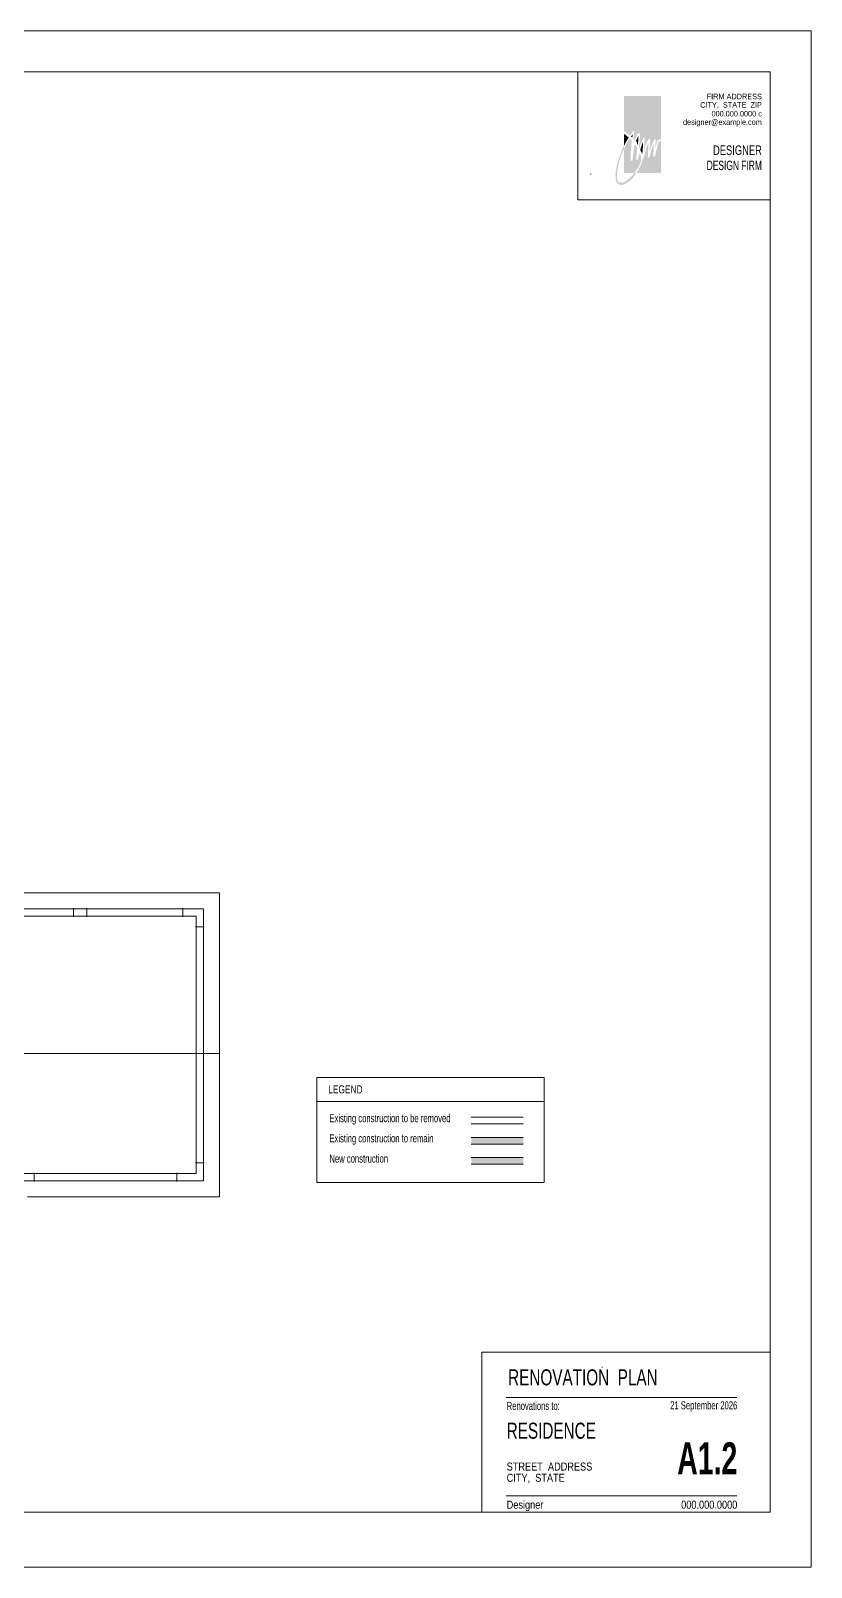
# Model space of a CAD drawing. Extents: x -864 to 864, y -576 to 576.
# Drawn here: x 279 to 864, y -576 to 576 of the extents above; entities that cross this region are included whole.
import ezdxf
from ezdxf.enums import TextEntityAlignment as Align

# ---------------------------------------------------------------- set-up
doc = ezdxf.new("R2010")
doc.units = 0
doc.header["$MEASUREMENT"] = 0
for name, color, linetype in [('1.2BELOW', 9, 'Continuous'), ('1.2FILL', 7, 'Continuous'), ('1.2ROOF', 8, 'Continuous'), ('BORDER', 3, 'Continuous'), ('D+P LOGO', 7, 'Continuous')]:
    doc.layers.add(name, color=color, linetype=linetype)
doc.styles.add('DCADTXTSTYLE1', font='ARIAL NARROW')
doc.styles.add('DCADTXTSTYLE10', font='BLAKELY')
doc.styles.add('DCADTXTSTYLE11', font='BLAKELY')
doc.styles.add('DCADTXTSTYLE12', font='CENTURY GOTHIC')
doc.styles.add('DCADTXTSTYLE13', font='CENTURY GOTHIC')
doc.styles.add('DCADTXTSTYLE14', font='CENTURY GOTHIC')
doc.styles.add('DCADTXTSTYLE15', font='CENTURY GOTHIC')
doc.styles.add('DCADTXTSTYLE16', font='ARIAL NARROW')
doc.styles.add('DCADTXTSTYLE17', font='ARIAL NARROW')
doc.styles.add('DCADTXTSTYLE18', font='ARIAL NARROW')
doc.styles.add('DCADTXTSTYLE19', font='ARIAL NARROW')
doc.styles.add('DCADTXTSTYLE2', font='ARIAL NARROW')
doc.styles.add('DCADTXTSTYLE3', font='ARIAL NARROW')
doc.styles.add('DCADTXTSTYLE4', font='ARIAL NARROW')
doc.styles.add('DCADTXTSTYLE5', font='ARIAL NARROW')
doc.styles.add('DCADTXTSTYLE6', font='ARIAL NARROW')
doc.styles.add('DCADTXTSTYLE7', font='ARIAL NARROW')
doc.styles.add('DCADTXTSTYLE8', font='ARIAL NARROW')
doc.styles.add('DCADTXTSTYLE9', font='ARIAL BLACK')

msp = doc.modelspace()

# ---------------------------------------------------------------- hatches: boundary and pattern name
at = {"layer": '1.2FILL', "linetype": 'Continuous', "lineweight": 0, "ltscale": 8}
for points in [[(609.3, -258.7), (648.2, -258.7), (648.2, -253.7), (609.3, -253.7)], [(609.3, -273.9), (648.2, -273.9), (648.2, -268.9), (609.3, -268.9)]]:
    msp.add_hatch(color=7, dxfattribs=at).paths.add_polyline_path(points, flags=0)
at = {"layer": 'D+P LOGO', "linetype": 'Continuous', "lineweight": 0, "ltscale": 328.523827}
for points in [[(723.7, 500.7), (726.1, 498.9), (728.2, 497.3), (729.6, 499.4), (730.6, 500.7), (731.1, 500.7), (731.4, 500.1), (731.2, 497.4), (730.9, 494.6), (731.8, 494), (732.8, 496.5), (733.7, 498.4), (734.7, 499.4), (735.2, 499.3), (735.5, 498.7), (735.6, 497), (735.4, 494.5), (735.3, 492.9), (735, 490.1), (734.9, 488.9), (735.2, 488), (735.9, 490.5), (736.6, 492), (737.2, 493.5), (738.4, 495.8), (739.2, 495.8), (739.3, 493), (738.5, 483.8), (739.3, 487.9), (740.4, 491.4), (741.6, 493.9), (742.5, 495), (743.2, 494.8), (743.2, 491.5), (743, 487.6), (742.8, 484.5), (743.6, 487.9), (744.7, 490.9), (745.8, 493.3), (746.6, 494.6), (747.4, 494.6), (747.4, 493.3), (747.4, 492.1), (747, 487.2), (747.9, 490.8), (748.4, 492.3), (748.8, 493.8), (751.3, 494.9), (751.3, 527.1), (723.6, 527.1)], [(723.7, 498.6), (725, 497.9), (727.2, 495.9), (725.9, 493.8), (724.6, 491.4), (723.7, 489.7)], [(729, 496.7), (730, 495.5), (730.2, 498.3)], [(732.6, 493.2), (733.4, 495.1), (734.3, 496.9), (734.5, 495.4), (734.3, 493), (734, 490.2), (733.3, 491.4), (733.6, 492.1)], [(732.8, 469.4), (731.4, 469.4), (730.8, 468.6), (730.2, 467.8), (729.5, 467.1), (728.8, 466.3), (728, 465.5), (727.1, 464.7), (726, 463.9), (724.8, 463.1), (723.7, 462.4), (722.9, 462.1), (722.2, 462), (721.4, 462), (720.6, 462.2), (719.9, 462.6), (719.3, 463.2), (718.8, 463.8), (718.5, 464.7), (718.3, 465.7), (718.4, 466.6), (718.4, 467.7), (718.5, 468.8), (718.6, 469.9), (718.8, 471.1), (718.9, 472.1), (719.1, 473.2), (719.3, 474.5), (719.5, 475.6), (719.8, 476.8), (720.2, 478.1), (720.4, 479.1), (720.8, 480.4), (721.2, 481.6), (721.7, 482.7), (722.1, 483.9), (722.6, 485.1), (723, 486), (723.4, 486.8), (723.7, 487.4), (723.7, 489.7), (723.2, 488.8), (722.7, 487.7), (722.3, 486.7), (721.8, 485.6), (721.3, 484.4), (721, 483.5), (720.6, 482.4), (720.1, 481.2), (719.8, 480.1), (719.5, 479.2), (719.2, 478.2), (718.9, 477), (718.6, 475.8), (718.3, 474.8), (718.1, 473.8), (717.9, 472.7), (717.7, 471.4), (717.5, 470.1), (717.4, 469), (717.4, 467.8), (717.4, 466.8), (717.4, 465.8), (717.5, 464.9), (717.6, 463.9), (717.8, 463.1), (718.2, 462.4), (718.8, 461.7), (719.3, 461.3), (719.9, 460.9), (720.5, 460.6), (721.3, 460.4), (722, 460.4), (722.7, 460.4), (723.4, 460.6), (724, 460.8), (724.9, 461.3), (725.8, 461.9), (726.7, 462.5), (727.6, 463.2), (728.5, 463.9), (729.5, 464.8), (730.4, 465.8), (731.2, 466.9), (731.9, 467.8), (732.4, 468.6)], [(731.4, 469.4), (723.6, 469.4), (723.7, 487.5), (723.6, 487.3), (722.5, 484.7), (721.5, 482.6), (722.5, 484.7), (723.6, 487.3), (724.5, 488.9), (725.5, 491.1), (726.8, 493.1), (728.1, 495), (729.5, 493.6), (729.3, 491.2), (728.9, 486.2), (728.7, 483.8), (728.8, 478.4), (730.1, 478.7), (730.4, 482.1), (730.8, 485.8), (731.3, 488.2), (731.8, 490.7), (733.7, 488.1), (733.4, 485.7), (733.1, 483.1), (732.9, 479.2), (734.2, 479.4), (734.8, 482.1), (735.6, 484.4), (736.3, 482.4), (736.5, 479.7), (736.1, 476.9), (735, 474.6), (733.3, 471.8)], [(751.3, 493.7), (749.7, 492.8), (748.6, 488.7), (748.1, 486.8), (747.7, 485), (746.9, 481.8), (745.7, 481.6), (745.8, 484.9), (745.9, 488), (746, 491.5), (744.9, 488.9), (744, 486), (743.6, 484.5), (742.9, 481.4), (742.8, 481), (741.5, 480.8), (741.6, 482.8), (741.9, 487.4), (742, 490.8), (742, 492.4), (740.8, 489.4), (740.3, 487.6), (739.8, 485.9), (739.3, 484), (738.9, 482.2), (738.3, 480.2), (737.5, 480), (737.1, 477.3), (736.6, 476.1), (736.1, 474.9), (735.3, 473.5), (734.6, 472), (733.7, 470.7), (732.8, 469.4), (751.3, 469.4)], [(735.9, 486.3), (737.4, 483.3), (737.8, 488), (737.9, 490.4), (738, 492.8), (737, 490.4), (736.2, 487.9)]]:
    msp.add_hatch(color=98, dxfattribs=at).paths.add_polyline_path(points, flags=0)

# ---------------------------------------------------------------- linework, layer by layer
at = {"layer": '1.2BELOW', "color": 7, "linetype": 'Continuous', "lineweight": 0, "ltscale": 4}
for p, q in [((264.7, -82.3), (408.7, -82.3)), ((264.7, -87.8), (403.2, -87.8)), ((311.2, -81.8), (311.2, -88.3)), ((321.2, -81.8), (321.2, -88.3)), ((393.2, -81.8), (393.2, -88.3)), ((403.2, -87.8), (403.2, -280.8)), ((408.7, -82.3), (408.7, -286.3)), ((409.2, -95.8), (402.7, -95.8)), ((409.2, -272.8), (402.7, -272.8)), ((403.2, -280.8), (264.7, -280.8)), ((408.7, -286.3), (265.2, -286.3)), ((281.7, -286.8), (281.7, -280.3)), ((388.7, -286.8), (388.7, -280.3))]:
    msp.add_line(p, q, dxfattribs=at)
at = {"layer": '1.2FILL', "color": 5, "linetype": 'Continuous', "lineweight": 0, "ltscale": 8}
for p, q in [((493.6, -208.7), (493.6, -226.9)), ((493.6, -226.9), (663.8, -226.9))]:
    msp.add_line(p, q, dxfattribs=at)
at = {"layer": '1.2FILL', "color": 11, "linetype": 'Continuous', "lineweight": 0, "ltscale": 2}
for p, q in [((609.3, -238.5), (648.2, -238.5)), ((609.3, -243.5), (648.2, -243.5))]:
    msp.add_line(p, q, dxfattribs=at)
at = {"layer": '1.2FILL', "color": 5, "linetype": 'Continuous', "lineweight": 0, "ltscale": 2}
for p, q in [((609.3, -253.7), (648.2, -253.7)), ((609.3, -258.7), (648.2, -258.7)), ((609.3, -268.9), (648.2, -268.9)), ((609.3, -273.9), (648.2, -273.9))]:
    msp.add_line(p, q, dxfattribs=at)
at = {"layer": '1.2FILL', "color": 5, "linetype": 'Continuous', "lineweight": 0, "ltscale": 8, "elevation": 50624}
msp.add_lwpolyline([(493.6, -287.6), (663.8, -287.6), (663.8, -208.7), (493.6, -208.7)], close=True, dxfattribs=at)
at = {"layer": '1.2ROOF', "color": 3, "linetype": 'Continuous', "lineweight": 0, "ltscale": 12}
for p, q in [((264.7, -70.3), (420.7, -70.3)), ((420.7, -70.3), (420.7, -298.3)), ((276.7, -298.3), (420.7, -298.3))]:
    msp.add_line(p, q, dxfattribs=at)
at = {"layer": '1.2ROOF', "color": 1, "linetype": 'Continuous', "lineweight": 0, "ltscale": 12}
msp.add_line((420.7, -190.9), (264.7, -190.9), dxfattribs=at)
at = {"layer": 'BORDER', "color": 51, "linetype": 'Continuous', "lineweight": 0, "ltscale": 115.199997}
for p, q in [((864, 576), (-864, 576)), ((864, -576), (864, 576)), ((689.2, 449.2), (689.2, 545.2)), ((833.2, 449.2), (689.2, 449.2)), ((617.2, -414.8), (617.2, -534.8)), ((617.2, -414.8), (833.2, -414.8)), ((-864, -576), (864, -576))]:
    msp.add_line(p, q, dxfattribs=at)
at = {"layer": 'BORDER', "color": 51, "linetype": 'Continuous', "lineweight": 0}
for p, q in [((-798.8, 545.2), (833.2, 545.2)), ((833.2, -534.8), (833.2, 545.2)), ((-798.8, -534.8), (833.2, -534.8))]:
    msp.add_line(p, q, dxfattribs=at)
at = {"layer": 'BORDER', "color": 3, "linetype": 'Continuous', "lineweight": 0, "ltscale": 12}
msp.add_line((707.2, -425.9), (707.7, -425.9), dxfattribs=at)
at = {"layer": 'BORDER', "color": 3, "linetype": 'Continuous', "lineweight": 0, "ltscale": 263.199951}
for p, q in [((635.3, -448.6), (808.3, -448.6)), ((635.3, -522.4), (808.3, -522.4))]:
    msp.add_line(p, q, dxfattribs=at)
at = {"layer": 'D+P LOGO', "color": 3, "linetype": 'Continuous', "lineweight": 0, "ltscale": 12}
msp.add_line((698.7, 468.4), (699.2, 468.4), dxfattribs=at)

# ---------------------------------------------------------------- texts
at = {"layer": '1.2FILL', "color": 5, "linetype": 'Continuous', "lineweight": 0, "ltscale": 1.375, "style": 'DCADTXTSTYLE19', "width": 0.909091}
msp.add_text('LEGEND', height=6, dxfattribs=at).set_placement((502.1, -222.5), align=Align.BOTTOM_LEFT)
at = {"layer": '1.2FILL', "color": 3, "linetype": 'Continuous', "lineweight": 0, "ltscale": 2, "width": 0.833333}
for s, style, p in [('Existing construction to be removed', 'DCADTXTSTYLE16', (503, -244.1)), ('Existing construction to remain', 'DCADTXTSTYLE17', (503, -259.2)), ('New construction', 'DCADTXTSTYLE18', (503, -274.4))]:
    msp.add_text(s, height=6, dxfattribs=dict(at, style=style)).set_placement(p, align=Align.BOTTOM_LEFT)
at = {"layer": 'BORDER', "color": 132, "linetype": 'Continuous', "lineweight": 0, "ltscale": 789.599854, "style": 'DCADTXTSTYLE8', "width": 0.833333}
msp.add_text('RENOVATION  PLAN', height=12, dxfattribs=at).set_placement((636.9, -443.2), align=Align.BOTTOM_LEFT)
at = {"layer": 'BORDER', "color": 3, "linetype": 'Continuous', "lineweight": 0, "ltscale": 4.105919, "style": 'DCADTXTSTYLE1', "width": 0.833333}
msp.add_text('Renovations to:', height=6, dxfattribs=at).set_placement((635.8, -459.8), align=Align.BOTTOM_LEFT)
at = {"layer": 'BORDER', "color": 3, "linetype": 'Continuous', "lineweight": 0, "ltscale": 4.105919, "style": 'DCADTXTSTYLE7', "width": 0.833333}
msp.add_text('21 September 2026', height=6, dxfattribs=at).set_placement((808.6, -459.4), align=Align.BOTTOM_RIGHT)
at = {"layer": 'BORDER', "color": 132, "linetype": 'Continuous', "lineweight": 0, "ltscale": 394.799927, "style": 'DCADTXTSTYLE6', "width": 0.833333}
msp.add_text('RESIDENCE', height=12, dxfattribs=at).set_placement((635.8, -483.2), align=Align.BOTTOM_LEFT)
at = {"layer": 'BORDER', "color": 5, "linetype": 'Continuous', "lineweight": 0, "ltscale": 4.105919, "style": 'DCADTXTSTYLE2'}
msp.add_text('STREET  ADDRESS', height=6, dxfattribs=at).set_placement((635.8, -505.3), align=Align.BOTTOM_LEFT)
at = {"layer": 'BORDER', "color": 5, "linetype": 'Continuous', "lineweight": 0, "ltscale": 394.799927, "style": 'DCADTXTSTYLE3'}
msp.add_text('CITY,  STATE', height=6, dxfattribs=at).set_placement((635.8, -513.7), align=Align.BOTTOM_LEFT)
at = {"layer": 'BORDER', "color": 5, "linetype": 'Continuous', "lineweight": 0, "ltscale": 263.199951, "style": 'DCADTXTSTYLE4'}
msp.add_text('Designer', height=6, dxfattribs=at).set_placement((635.8, -533.9), align=Align.BOTTOM_LEFT)
at = {"layer": 'BORDER', "color": 5, "linetype": 'Continuous', "lineweight": 0, "ltscale": 263.199951, "style": 'DCADTXTSTYLE5'}
msp.add_text('000.000.0000', height=6, dxfattribs=at).set_placement((808.6, -533.9), align=Align.BOTTOM_RIGHT)
at = {"layer": 'BORDER', "color": 7, "linetype": 'Continuous', "lineweight": 0, "ltscale": 35.995688, "style": 'DCADTXTSTYLE9', "width": 0.555556, "flags": 1}
msp.add_attdef('A1.2', text='A-1', height=24, dxfattribs=at).set_placement((808.6, -513.5), align=Align.BOTTOM_RIGHT)
at = {"layer": 'D+P LOGO', "color": 7, "linetype": 'Continuous', "lineweight": 0, "ltscale": 397.513831, "width": 0.909091}
for s, style, p in [('CITY,  STATE  ZIP', 'DCADTXTSTYLE13', (827, 517.1)), ('FIRM ADDRESS', 'DCADTXTSTYLE12', (827, 523.4)), ('designer@example.com', 'DCADTXTSTYLE14', (827, 504.2)), ('000.000.0000 c', 'DCADTXTSTYLE15', (827, 510.5))]:
    msp.add_text(s, height=4.141, dxfattribs=dict(at, style=style)).set_placement(p, align=Align.BOTTOM_RIGHT)
at = {"layer": 'D+P LOGO', "color": 7, "linetype": 'Continuous', "lineweight": 0, "ltscale": 343.081389}
for s, height, style, width, p in [('DESIGNER', 7.07, 'DCADTXTSTYLE11', 0.740741, (827, 480.8)), ('DESIGN FIRM', 7.074, 'DCADTXTSTYLE10', 0.666667, (827, 469.4))]:
    msp.add_text(s, height=height, dxfattribs=dict(at, style=style, width=width)).set_placement(p, align=Align.BOTTOM_RIGHT)

doc.saveas('drawing.dxf')
